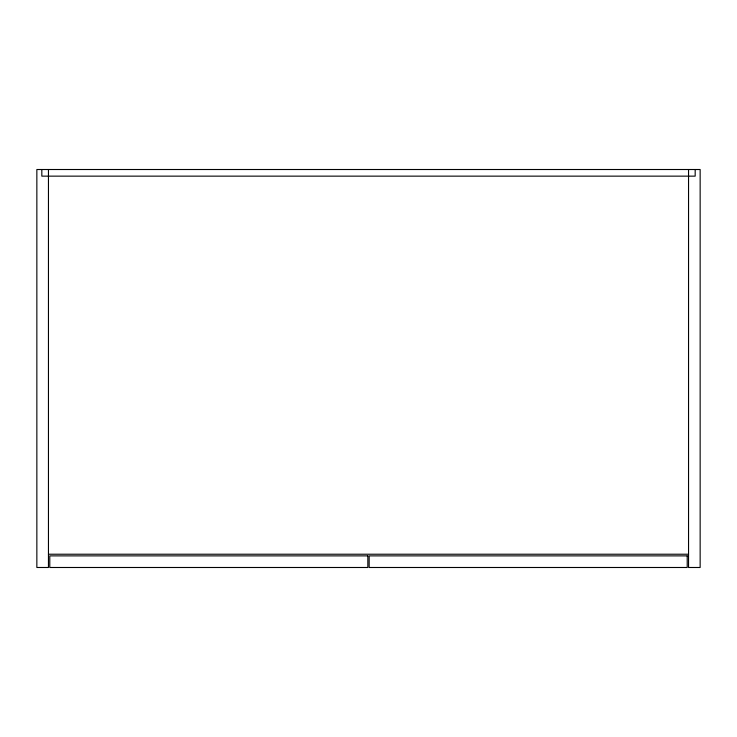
<?xml version="1.0" encoding="UTF-8"?>
<svg xmlns="http://www.w3.org/2000/svg" width="737" height="737" viewBox="0 0 737 737"><rect width="100%" height="100%" fill="white"/><g stroke="black" fill="none" stroke-linecap="round" stroke-linejoin="round"><path stroke-width="1.11" d="M48.458 554.224L688.542 554.224M695.175 169.51L695.175 176.143L41.825 176.143L41.825 169.51M688.542 169.51L688.542 567.49L700.15 567.49L700.15 169.51L36.85 169.51L36.85 567.49L48.458 567.49L48.458 169.51M367.837 555.882L49.784 555.882L49.784 567.49L367.837 567.49L367.837 555.882M687.216 555.882L369.163 555.882L369.163 567.49L687.216 567.49L687.216 555.882"/></g></svg>
